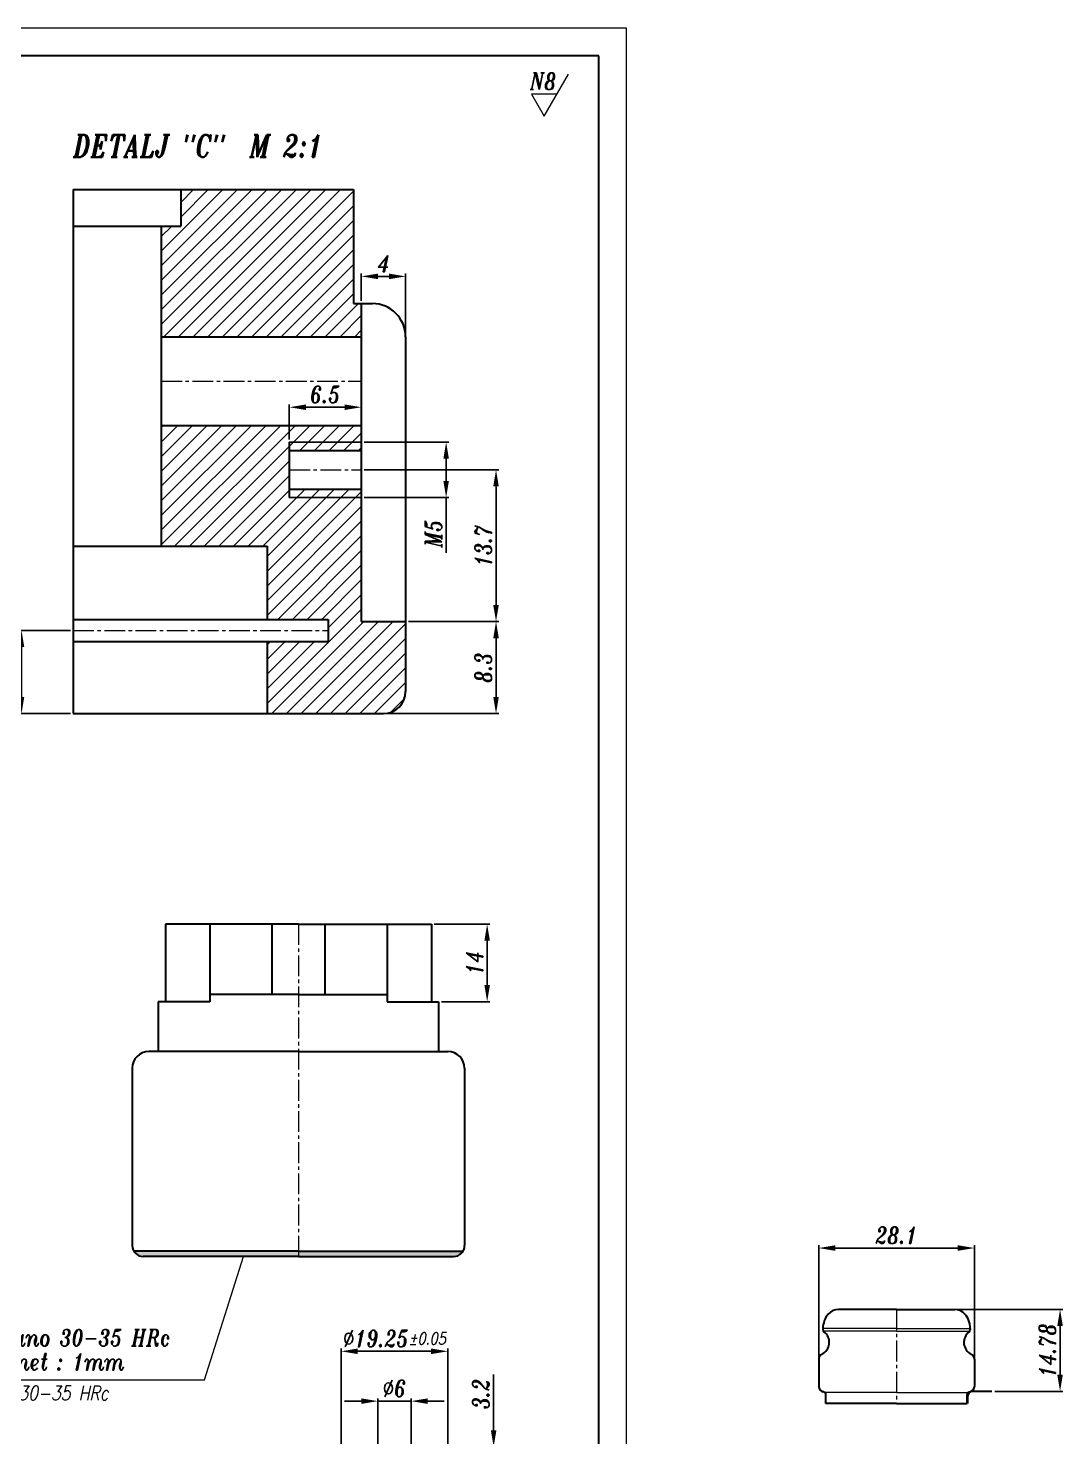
# Model space of a CAD drawing. Extents: x 43 to 418, y 17 to 437.
# Drawn here: x 231.7 to 418.5, y 182.3 to 436.6 of the extents above; entities that cross this region are included whole.
import ezdxf

# ---------------------------------------------------------------- set-up
doc = ezdxf.new("R2010")
doc.units = 0
doc.header["$LTSCALE"] = 5
doc.header["$MEASUREMENT"] = 0
doc.linetypes.add('CENTER2', pattern=[1.125, 0.75, -0.125, 0.125, -0.125])
doc.linetypes.add('HIDDEN', pattern=[0.375, 0.25, -0.125])
doc.layers.get('0').update_dxf_attribs({"linetype": 'CONTINUOUS', "lineweight": 15})
for name, color, linetype, lineweight in [('1', 1, 'CENTER2', 15), ('2', 2, 'HIDDEN', 15), ('3', 3, 'CONTINUOUS', 30), ('8', 251, 'CONTINUOUS', 15)]:
    doc.layers.add(name, color=color, linetype=linetype, lineweight=lineweight)
doc.layers.add('ENGLISH', color=197, linetype='CONTINUOUS')
doc.styles.add('ITALICT', font='italict', dxfattribs={"width": 0.8, "height": 3})
doc.dimstyles.get("Standard").update_dxf_attribs({"dimtxt": 3, "dimasz": 3, "dimexe": 0.5, "dimexo": 0.5, "dimgap": 0.8, "dimtad": 1, "dimdsep": 46, "dimtxsty": 'ITALICT', "dimcen": 0, "dimadec": 0, "dimazin": 2, "dimtfac": 1, "dimtmove": 0, "dimatfit": 3, "dimfxl": 1, "dimtolj": 1, "dimtzin": 0, "dimarcsym": 0})

# ---------------------------------------------------------------- blocks, each defined once
blk = doc.blocks.new('*D38')
at = {"color": 0, "lineweight": -2, "transparency": 16777216}
for p, q in [((305.01, 274.81), (315.08, 274.81)), ((314.58, 271.81), (314.58, 263.81)), ((306.31, 260.81), (315.08, 260.81))]:
    blk.add_line(p, q, dxfattribs=at)
at = {"color": 0, "transparency": 16777216}
for points in [[(314.08, 271.81), (315.08, 271.81), (314.58, 274.81)], [(314.08, 263.81), (315.08, 263.81), (314.58, 260.81)]]:
    blk.add_solid(points, dxfattribs=at)
at = {"color": 0, "transparency": 16777216, "insert": (312.28, 267.81), "char_height": 3, "attachment_point": 5, "rotation": 90, "style": 'ITALICT'}
blk.add_mtext('\\A1;14', dxfattribs=at)
blk = doc.blocks.new('*D41')
at = {"color": 0, "lineweight": -2, "transparency": 16777216}
for p, q in [((291.87, 387.33), (291.87, 392.25)), ((294.87, 391.75), (296.87, 391.75)), ((299.87, 381.33), (299.87, 392.25))]:
    blk.add_line(p, q, dxfattribs=at)
at = {"color": 0, "transparency": 16777216}
for points in [[(294.87, 392.25), (294.87, 391.25), (291.87, 391.75)], [(296.87, 392.25), (296.87, 391.25), (299.87, 391.75)]]:
    blk.add_solid(points, dxfattribs=at)
at = {"color": 0, "transparency": 16777216, "insert": (295.87, 394.05), "char_height": 3, "attachment_point": 5, "style": 'ITALICT'}
blk.add_mtext('\\A1;4', dxfattribs=at)
blk = doc.blocks.new('*D42')
at = {"color": 0, "lineweight": -2, "transparency": 16777216}
for p, q in [((300.37, 329.43), (316.68, 329.43)), ((316.18, 315.83), (316.18, 326.43)), ((296.37, 312.83), (316.68, 312.83))]:
    blk.add_line(p, q, dxfattribs=at)
at = {"color": 0, "transparency": 16777216}
for points in [[(315.68, 326.43), (316.68, 326.43), (316.18, 329.43)], [(315.68, 315.83), (316.68, 315.83), (316.18, 312.83)]]:
    blk.add_solid(points, dxfattribs=at)
at = {"color": 0, "transparency": 16777216, "insert": (313.88, 321.13), "char_height": 3, "attachment_point": 5, "rotation": 90, "style": 'ITALICT'}
blk.add_mtext('\\A1;8.3', dxfattribs=at)
blk = doc.blocks.new('*D43')
at = {"color": 0, "lineweight": -2, "transparency": 16777216}
for p, q in [((292.37, 356.83), (316.68, 356.83)), ((316.18, 332.43), (316.18, 353.83)), ((300.37, 329.43), (316.68, 329.43))]:
    blk.add_line(p, q, dxfattribs=at)
at = {"color": 0, "transparency": 16777216}
for points in [[(315.68, 353.83), (316.68, 353.83), (316.18, 356.83)], [(315.68, 332.43), (316.68, 332.43), (316.18, 329.43)]]:
    blk.add_solid(points, dxfattribs=at)
at = {"color": 0, "transparency": 16777216, "insert": (313.88, 343.13), "char_height": 3, "attachment_point": 5, "rotation": 90, "style": 'ITALICT'}
blk.add_mtext('\\A1;13.7', dxfattribs=at)
blk = doc.blocks.new('*D44')
at = {"color": 0, "lineweight": -2, "transparency": 16777216}
for p, q in [((292.37, 361.83), (307.68, 361.83)), ((307.18, 358.83), (307.18, 354.83)), ((292.37, 351.83), (307.68, 351.83)), ((307.18, 351.83), (307.18, 341.86))]:
    blk.add_line(p, q, dxfattribs=at)
at = {"color": 0, "transparency": 16777216}
for points in [[(306.68, 358.83), (307.68, 358.83), (307.18, 361.83)], [(306.68, 354.83), (307.68, 354.83), (307.18, 351.83)]]:
    blk.add_solid(points, dxfattribs=at)
at = {"color": 0, "transparency": 16777216, "insert": (304.88, 345.34), "char_height": 3, "attachment_point": 5, "rotation": 90, "style": 'ITALICT'}
blk.add_mtext('\\A1;M5', dxfattribs=at)
blk = doc.blocks.new('*D19')
at = {"color": 0, "lineweight": -2, "transparency": 16777216}
for p, q in [((278.87, 362.33), (278.87, 368.63)), ((281.87, 368.13), (288.87, 368.13))]:
    blk.add_line(p, q, dxfattribs=at)
at = {"color": 0, "transparency": 16777216}
for points in [[(281.87, 368.63), (281.87, 367.63), (278.87, 368.13)], [(288.87, 368.63), (288.87, 367.63), (291.87, 368.13)]]:
    blk.add_solid(points, dxfattribs=at)
at = {"color": 0, "transparency": 16777216, "insert": (285.37, 370.43), "char_height": 3, "attachment_point": 5, "style": 'ITALICT'}
blk.add_mtext('\\A1;6.5', dxfattribs=at)
blk = doc.blocks.new('*D45')
at = {"color": 0, "lineweight": -2, "transparency": 16777216}
for p, q in [((239.37, 327.83), (230.04, 327.83)), ((230.54, 315.83), (230.54, 324.83)), ((239.37, 312.83), (230.04, 312.83))]:
    blk.add_line(p, q, dxfattribs=at)
at = {"color": 0, "transparency": 16777216}
for points in [[(230.04, 324.83), (231.04, 324.83), (230.54, 327.83)], [(230.04, 315.83), (231.04, 315.83), (230.54, 312.83)]]:
    blk.add_solid(points, dxfattribs=at)
at = {"color": 0, "transparency": 16777216, "insert": (228.24, 320.33), "char_height": 3, "attachment_point": 5, "rotation": 90, "style": 'ITALICT'}
blk.add_mtext('\\A1;7.5', dxfattribs=at)
blk = doc.blocks.new('*D26')
at = {"color": 0, "lineweight": -2, "transparency": 16777216}
for p, q in [((288.22, 180.96), (288.22, 198.21)), ((291.22, 197.71), (304.47, 197.71)), ((307.47, 180.96), (307.47, 198.21))]:
    blk.add_line(p, q, dxfattribs=at)
at = {"color": 0, "transparency": 16777216}
for points in [[(291.22, 198.21), (291.22, 197.21), (288.22, 197.71)], [(304.47, 198.21), (304.47, 197.21), (307.47, 197.71)]]:
    blk.add_solid(points, dxfattribs=at)
at = {"color": 0, "transparency": 16777216, "insert": (297.85, 200.01), "char_height": 3, "attachment_point": 5, "style": 'ITALICT'}
blk.add_mtext('\\A1;%%c19.25{}{\\H0.71x;\\C3;%%p0.05}', dxfattribs=at)
blk = doc.blocks.new('*D52')
at = {"color": 0, "lineweight": -2, "transparency": 16777216}
for p, q in [((291.85, 188.71), (288.85, 188.71)), ((294.85, 180.96), (294.85, 189.21)), ((294.85, 188.71), (300.85, 188.71)), ((300.85, 180.96), (300.85, 189.21)), ((303.85, 188.71), (306.85, 188.71))]:
    blk.add_line(p, q, dxfattribs=at)
at = {"color": 0, "transparency": 16777216}
for points in [[(291.85, 189.21), (291.85, 188.21), (294.85, 188.71)], [(303.85, 189.21), (303.85, 188.21), (300.85, 188.71)]]:
    blk.add_solid(points, dxfattribs=at)
at = {"color": 0, "transparency": 16777216, "insert": (297.85, 191.01), "char_height": 3, "attachment_point": 5, "style": 'ITALICT'}
blk.add_mtext('\\A1;%%c6', dxfattribs=at)
blk = doc.blocks.new('*D54')
at = {"color": 0, "lineweight": -2, "transparency": 16777216}
for p, q in [((315.75, 183.46), (315.75, 193.55)), ((307.97, 180.46), (316.25, 180.46)), ((315.75, 177.26), (315.75, 180.46)), ((307.97, 177.26), (316.25, 177.26)), ((315.75, 174.26), (315.75, 171.26))]:
    blk.add_line(p, q, dxfattribs=at)
at = {"color": 0, "transparency": 16777216}
for points in [[(315.25, 183.46), (316.25, 183.46), (315.75, 180.46)], [(315.25, 174.26), (316.25, 174.26), (315.75, 177.26)]]:
    blk.add_solid(points, dxfattribs=at)
at = {"color": 0, "transparency": 16777216, "insert": (313.45, 190), "char_height": 3, "attachment_point": 5, "rotation": 90, "style": 'ITALICT'}
blk.add_mtext('\\A1;3.2', dxfattribs=at)
blk = doc.blocks.new('*D59')
at = {"color": 0, "lineweight": -2, "transparency": 16777216}
for p, q in [((399.48, 205.27), (418.48, 205.27)), ((417.98, 193.48), (417.98, 202.27)), ((406.19, 190.48), (418.48, 190.48))]:
    blk.add_line(p, q, dxfattribs=at)
at = {"color": 0, "transparency": 16777216}
for points in [[(417.48, 202.27), (418.48, 202.27), (417.98, 205.27)], [(417.48, 193.48), (418.48, 193.48), (417.98, 190.48)]]:
    blk.add_solid(points, dxfattribs=at)
at = {"color": 0, "transparency": 16777216, "insert": (415.68, 197.87), "char_height": 3, "attachment_point": 5, "rotation": 90, "style": 'ITALICT'}
blk.add_mtext('\\A1;14.78', dxfattribs=at)
blk = doc.blocks.new('*D60')
at = {"color": 0, "lineweight": -2, "transparency": 16777216}
for p, q in [((374.42, 194.32), (374.42, 216.85)), ((377.42, 216.35), (399.52, 216.35)), ((402.52, 194.32), (402.52, 216.85))]:
    blk.add_line(p, q, dxfattribs=at)
at = {"color": 0, "transparency": 16777216}
for points in [[(377.42, 216.85), (377.42, 215.85), (374.42, 216.35)], [(399.52, 216.85), (399.52, 215.85), (402.52, 216.35)]]:
    blk.add_solid(points, dxfattribs=at)
at = {"color": 0, "transparency": 16777216, "insert": (388.47, 218.65), "char_height": 3, "attachment_point": 5, "style": 'ITALICT'}
blk.add_mtext('\\A1;28.1', dxfattribs=at)

msp = doc.modelspace()

# ---------------------------------------------------------------- hatches: boundary and pattern name
h = msp.add_hatch(color=256)
h.dxf.hatch_style = 1
h.paths.add_polyline_path([(280.5079, 215.8124), (250.7759, 215.8124, 0.26794919), (252.5079, 214.8124), (280.5079, 214.8124)])
h.paths.add_polyline_path([(310.24, 215.8124), (280.5079, 215.8124), (280.5079, 214.8124), (308.5079, 214.8124, 0.26794919)])
at = {"layer": '8'}
h = msp.add_hatch(dxfattribs=at)
h.set_pattern_fill('ANSI31', color=256, scale=15)
h.paths.add_polyline_path([(290.4675, 407.4296), (259.2675, 407.4296), (259.2675, 400.8296), (255.7675, 400.8296), (255.7675, 380.8296), (291.8675, 380.8296), (291.8675, 386.8296), (290.4675, 386.8296)])
edge = h.paths.add_edge_path()
edge.add_line((291.8675, 351.8296), (278.8675, 351.8296))
edge.add_line((278.8675, 351.8296), (278.8675, 361.8296))
edge.add_line((278.8675, 361.8296), (291.8675, 361.8296))
edge.add_line((291.8675, 361.8296), (291.8675, 364.8296))
edge.add_line((291.8675, 364.8296), (255.7675, 364.8296))
edge.add_line((255.7675, 364.8296), (255.7675, 343.0296))
edge.add_line((255.7675, 343.0296), (274.8675, 343.0296))
edge.add_line((274.8675, 343.0296), (274.8675, 329.8296))
edge.add_line((274.8675, 329.8296), (285.8675, 329.8296))
edge.add_line((285.8675, 329.8296), (285.8675, 325.8296))
edge.add_line((285.8675, 325.8296), (274.8675, 325.8296))
edge.add_line((274.8675, 325.8296), (274.8675, 312.8296))
edge.add_line((274.8675, 312.8296), (295.8675, 312.8296))
edge.add_arc((295.8675, 316.8296), 4, 270, 360)
edge.add_line((299.8675, 316.8296), (299.8675, 329.4296))
edge.add_line((299.8675, 329.4296), (291.8675, 329.4296))
edge.add_line((291.8675, 329.4296), (291.8675, 351.8296))
h.paths.add_polyline_path([(291.8675, 353.3296), (278.8675, 353.3296), (278.8675, 351.8296), (291.8675, 351.8296)], flags=17)
h.paths.add_polyline_path([(291.8675, 361.8296), (278.8675, 361.8296), (278.8675, 360.3296), (291.8675, 360.3296)], flags=17)

# ---------------------------------------------------------------- linework, layer by layer
at = {"linetype": 'ByBlock'}
for p, q in [((339.7086, 436.5588), (42.7086, 436.5588)), ((339.7086, 16.5588), (339.7086, 436.5588))]:
    msp.add_line(p, q, dxfattribs=at)
for p, q in [((324.8665, 420.6664), (329.2483, 428.2559)), ((327.158, 424.6353), (322.5751, 424.6353)), ((322.5751, 424.6353), (324.8665, 420.6664)), ((278.8675, 361.8296), (291.8675, 361.8296)), ((278.8675, 351.8296), (291.8675, 351.8296)), ((263.5884, 192.5811), (270.6248, 214.8124)), ((210.0824, 192.5811), (263.5884, 192.5811))]:
    msp.add_line(p, q)
at = {"color": 3, "lineweight": 0}
for p, q in [((290.4675, 407.4296), (239.8675, 407.4296)), ((259.2675, 407.4296), (259.2675, 400.8296)), ((290.4675, 386.8296), (290.4675, 407.4296)), ((291.8675, 386.8296), (290.4675, 386.8296)), ((291.8675, 380.8296), (291.8675, 386.8296)), ((255.7675, 380.8296), (291.8675, 380.8296)), ((291.8675, 364.8296), (264.046, 364.8296)), ((291.8675, 364.8296), (264.046, 364.8296)), ((291.8675, 361.8296), (291.8675, 364.8296)), ((291.8675, 361.8296), (291.8675, 364.8296)), ((291.8675, 360.3296), (291.8675, 361.8296)), ((278.8675, 360.3296), (291.8675, 360.3296)), ((291.8675, 353.3296), (278.8675, 353.3296)), ((291.8675, 351.8296), (291.8675, 353.3296)), ((291.8675, 329.4296), (291.8675, 351.8296)), ((291.8675, 329.4296), (291.8675, 351.8296)), ((299.8675, 329.4296), (291.8675, 329.4296)), ((299.8675, 329.4296), (291.8675, 329.4296)), ((299.8675, 316.8296), (299.8675, 329.4296)), ((299.8675, 327.8296), (299.8675, 329.4296)), ((299.8675, 316.8296), (299.8675, 323.8296))]:
    msp.add_line(p, q, dxfattribs=at)
at = {"color": 7, "lineweight": 0}
for p, q in [((291.8675, 361.8296), (278.8675, 361.8296)), ((278.8675, 361.8296), (291.8675, 361.8296)), ((278.8675, 361.8296), (291.8675, 361.8296)), ((278.8675, 351.8296), (291.8675, 351.8296)), ((291.8675, 351.8296), (278.8675, 351.8296)), ((291.8675, 351.8296), (278.8675, 351.8296))]:
    msp.add_line(p, q, dxfattribs=at)
at = {"color": 3, "lineweight": 0}
msp.add_arc((295.8675, 316.8296), 4, 311.409622, 0, dxfattribs=at)
msp.add_arc((295.8675, 316.8296), 4, 311.409622, 0, dxfattribs=at)
at = {"layer": '1'}
for p, q in [((255.7675, 372.8296), (291.8675, 372.8296)), ((278.8675, 356.8296), (291.8675, 356.8296)), ((239.8675, 327.8296), (285.8675, 327.8296)), ((280.5079, 274.8124), (280.5079, 214.8124)), ((388.474, 205.2652), (388.474, 188.2652))]:
    msp.add_line(p, q, dxfattribs=at)
at = {"layer": '2'}
for p, q in [((375.724, 190.2652), (375.3534, 190.3645)), ((375.724, 189.8815), (375.724, 190.2652)), ((401.224, 190.2652), (401.5946, 190.3645)), ((401.224, 189.8815), (401.224, 190.2652))]:
    msp.add_line(p, q, dxfattribs=at)
at = {"layer": '3', "linetype": 'ByBlock'}
for p, q in [((334.7086, 431.5588), (62.7086, 431.5588)), ((334.7086, 21.5588), (334.7086, 431.5588))]:
    msp.add_line(p, q, dxfattribs=at)
at = {"layer": '3'}
for p, q in [((239.8675, 407.4296), (290.4675, 407.4296)), ((239.8675, 407.4296), (239.8675, 312.8296)), ((259.2675, 407.4296), (259.2675, 400.8296)), ((290.4675, 407.4296), (290.4675, 386.8296)), ((239.8675, 400.8296), (259.2675, 400.8296)), ((255.7675, 400.8296), (255.7675, 343.0296)), ((290.4675, 386.8296), (293.8675, 386.8296)), ((291.8675, 386.8296), (291.8675, 329.4296)), ((255.7675, 380.8296), (291.8675, 380.8296)), ((299.8675, 380.8296), (299.8675, 316.8296)), ((255.7675, 364.8296), (291.8675, 364.8296)), ((278.8675, 361.8296), (278.8675, 351.8296)), ((278.8675, 360.3296), (291.8675, 360.3296)), ((278.8675, 353.3296), (291.8675, 353.3296)), ((239.8675, 343.0296), (274.8675, 343.0296)), ((274.8675, 343.0296), (274.8675, 329.8296)), ((239.8675, 329.8296), (285.8675, 329.8296)), ((285.8675, 329.8296), (285.8675, 325.8296)), ((291.8675, 329.4296), (299.8675, 329.4296)), ((239.8675, 325.8296), (285.8675, 325.8296)), ((274.8675, 325.8296), (274.8675, 312.8296)), ((239.8675, 312.8296), (295.8675, 312.8296)), ((280.5079, 274.8124), (256.5079, 274.8124)), ((256.5079, 274.8124), (256.5079, 260.8124)), ((264.5079, 274.8124), (264.5079, 260.8124)), ((275.7079, 274.8124), (275.7079, 262.1124)), ((280.5079, 274.8124), (304.5079, 274.8124)), ((285.3079, 274.8124), (285.3079, 262.1124)), ((296.5079, 274.8124), (296.5079, 260.8124)), ((304.5079, 274.8124), (304.5079, 260.8124)), ((280.5079, 262.1124), (264.5079, 262.1124)), ((280.5079, 262.1124), (296.5079, 262.1124)), ((264.5079, 260.8124), (255.2079, 260.8124)), ((255.2079, 260.8124), (255.2079, 251.8124)), ((296.5079, 260.8124), (305.8079, 260.8124)), ((305.8079, 260.8124), (305.8079, 251.8124)), ((280.5079, 251.8124), (253.5079, 251.8124)), ((280.5079, 251.8124), (307.5079, 251.8124)), ((250.5079, 248.8124), (250.5079, 216.8124)), ((310.5079, 248.8124), (310.5079, 216.8124)), ((280.5079, 215.8124), (250.7759, 215.8124)), ((280.5079, 214.8124), (252.5079, 214.8124)), ((280.5079, 215.8124), (310.24, 215.8124)), ((280.5079, 214.8124), (308.5079, 214.8124)), ((388.474, 205.2652), (377.9667, 205.2652)), ((388.474, 205.2652), (398.9812, 205.2652)), ((375.174, 201.8152), (375.174, 201.6277)), ((401.774, 201.8152), (401.774, 201.6277)), ((374.424, 196.264), (374.424, 191.3808)), ((402.524, 196.264), (402.524, 191.3808)), ((375.3534, 190.3645), (375.1651, 190.4149)), ((375.724, 188.2652), (375.724, 189.8815)), ((388.474, 188.2652), (375.724, 188.2652)), ((388.474, 188.2652), (401.224, 188.2652)), ((401.224, 188.2652), (401.224, 189.8815)), ((401.5946, 190.3645), (401.7828, 190.4149))]:
    msp.add_line(p, q, dxfattribs=at)
at = {"layer": '3', "color": 6}
for p, q in [((401.324, 188.2652), (401.324, 189.6838)), ((402.124, 190.4838), (405.6886, 190.4838))]:
    msp.add_line(p, q, dxfattribs=at)
at = {"layer": '3'}
for centre, radius, start, end in [((293.8675, 380.8296), 6, 0, 90), ((295.8675, 316.8296), 4, 270, 0), ((253.5079, 248.8124), 3, 90, 180), ((307.5079, 248.8124), 3, 0, 90), ((252.5079, 216.8124), 2, 180, 270), ((308.5079, 216.8124), 2, 270, 0), ((379.174, 201.8152), 4, 138.9855, 180), ((377.9667, 202.8652), 2.4, 90, 138.9855), ((398.9812, 202.8652), 2.4, 41.0145, 90), ((397.774, 201.8152), 4, 0, 41.0145), ((373.924, 199.3152), 2.4, 296.178969, 52.882737), ((375.674, 201.6277), 0.5, 180, 232.882737), ((403.024, 199.3152), 2.4, 127.117263, 243.821031), ((401.274, 201.6277), 0.5, 307.117263, 0), ((375.424, 196.264), 1, 116.178969, 180), ((401.524, 196.264), 1, 0, 63.821031), ((375.424, 191.3808), 1, 180, 255), ((401.524, 191.3808), 1, 285, 0), ((375.224, 189.8815), 0.5, 0, 75), ((401.724, 189.8815), 0.5, 105, 180)]:
    msp.add_arc(centre, radius, start, end, dxfattribs=at)
at = {"layer": '3', "color": 6}
msp.add_arc((402.124, 189.6838), 0.8, 90, 180, dxfattribs=at)
at = {"layer": '8'}
for p, q in [((388.474, 201.8152), (375.174, 201.8152)), ((388.474, 201.3152), (375.174, 201.3152)), ((388.474, 201.8152), (401.774, 201.8152)), ((388.474, 201.3152), (401.774, 201.3152)), ((388.474, 190.2652), (375.724, 190.2652)), ((388.474, 190.2652), (401.224, 190.2652))]:
    msp.add_line(p, q, dxfattribs=at)

# ---------------------------------------------------------------- texts
at = {"style": 'ITALICT', "width": 0.8}
for s, height, p in [('N8', 3, (322.3334, 425.484)), ('DETALJ "C"  M 2:1', 4, (239.873, 413.2968)), ('metalizirano 30-35 HRc', 3, (212.0271, 198.6584)), ('debljina met : 1mm', 3, (212.0271, 194.3183))]:
    msp.add_text(s, height=height, dxfattribs=at).set_placement(p)
at = {"layer": 'ENGLISH', "style": 'ITALICT', "width": 0.8}
msp.add_text('hard welded 30-35 HRc', height=2.6, dxfattribs=at).set_placement((211.5826, 188.87))

# ---------------------------------------------------------------- dimensions: what is measured, and where the dimension line sits
for base, p1, p2, override, picture, middle in [((299.8675, 391.7452), (291.8675, 386.8296), (299.8675, 380.8296), {"dimlfac": 0.5}, '*D41', (295.8675, 394.0452)), ((291.8675, 368.1343), (278.8675, 361.8296), (291.8675, 368.1343), {"dimlfac": 0.5}, '*D19', (285.3675, 370.4343)), ((402.524, 216.3535), (374.424, 193.8224), (402.524, 193.8224), {"dimarcsym": 1}, '*D60', (388.474, 218.6535)), ((300.8474, 188.7127), (294.8474, 180.4593), (300.8474, 180.4593), {"dimscale": 1, "dimpost": '%%c<>', "dimtmove": 0}, '*D52', (297.8474, 191.0127))]:
    dim = msp.add_linear_dim(base=base, p1=p1, p2=p2, dimstyle='Standard', override=override)
    dim.commit()
    dim.dimension.update_dxf_attribs({"geometry": picture, "text_midpoint": middle})
dim = msp.add_linear_dim(base=(307.1767, 361.8296), p1=(291.8675, 351.8296), p2=(291.8675, 361.8296), angle=90, text='M<>', dimstyle='Standard', override={"dimlfac": 0.5, "dimtmove": 0})
dim.commit()
dim.dimension.update_dxf_attribs({"geometry": '*D44', "text_midpoint": (307.1767, 345.3439), "dimtype": 160})
dim = msp.add_linear_dim(base=(316.1767, 356.8296), p1=(299.8675, 329.4296), p2=(291.8675, 356.8296), angle=90, dimstyle='Standard', override={"dimlfac": 0.5, "dimtmove": 0})
dim.commit()
dim.dimension.update_dxf_attribs({"geometry": '*D43', "text_midpoint": (316.1767, 343.1296), "dimtype": 160})
for base, p1, p2, override, picture, middle in [((316.1767, 329.4296), (295.8675, 312.8296), (299.8675, 329.4296), {"dimlfac": 0.5}, '*D42', (313.8767, 321.1296)), ((230.5397, 327.8296), (239.8675, 312.8296), (239.8675, 327.8296), {"dimlfac": 0.5}, '*D45', (228.2397, 320.3296)), ((417.9778, 205.2652), (405.6886, 190.4838), (398.9812, 205.2652), {"dimarcsym": 1}, '*D59', (415.6778, 197.8745)), ((315.7518, 180.4593), (307.4724, 177.2593), (307.4724, 180.4593), {"dimscale": 1}, '*D54', (313.4518, 190.0022))]:
    dim = msp.add_linear_dim(base=base, p1=p1, p2=p2, angle=90, dimstyle='Standard', override=override)
    dim.commit()
    dim.dimension.update_dxf_attribs({"geometry": picture, "text_midpoint": middle})
dim = msp.add_linear_dim(base=(314.5756, 260.8124), p1=(304.5079, 274.8124), p2=(305.8079, 260.8124), angle=90, dimstyle='Standard')
dim.commit()
dim.dimension.update_dxf_attribs({"geometry": '*D38', "text_midpoint": (312.2756, 267.8124)})
dim = msp.add_linear_dim(base=(307.4724, 197.7127), p1=(288.2224, 180.4593), p2=(307.4724, 180.4593), text='<>{}{\\H0.71x;\\C3;%%p0.05}', dimstyle='Standard', override={"dimscale": 1, "dimpost": '%%c<>', "dimtp": 0.05, "dimtm": 0.05, "dimtmove": 0})
dim.commit()
dim.dimension.update_dxf_attribs({"geometry": '*D26', "text_midpoint": (297.8474, 197.7127), "dimtype": 160})

doc.saveas('drawing.dxf')
